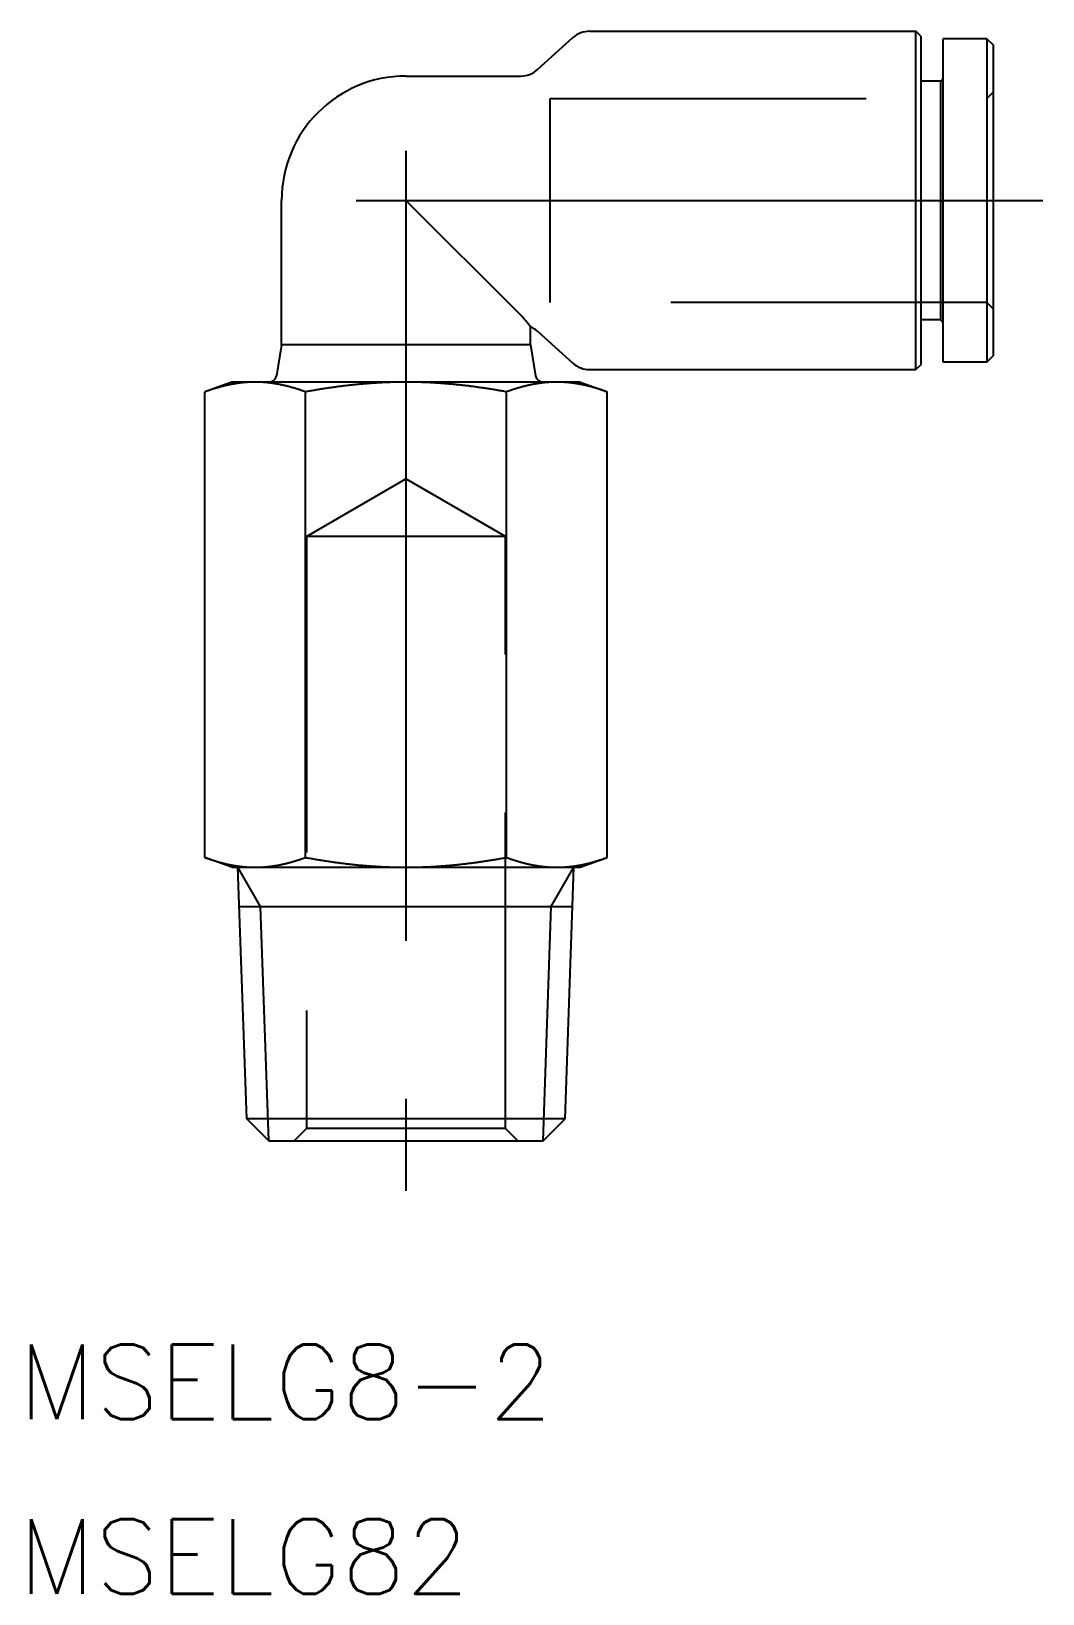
# Model space of a CAD drawing. Extents: x -15.1 to 60.3, y -18.2 to 46.6.
# Drawn here: x -15.1 to 25.6, y -18.2 to 44.6 of the extents above; entities that cross this region are included whole.
import ezdxf

# ---------------------------------------------------------------- set-up
doc = ezdxf.new("R2010")
doc.units = 0
doc.linetypes.add('CENTER', pattern=[50.8, 31.75, -6.35, 6.35, -6.35])
doc.linetypes.add('DASHED', pattern=[19.05, 12.7, -6.35])
doc.layers.get('0').update_dxf_attribs({"linetype": 'CONTINUOUS'})
doc.layers.add('CENTER', color=1, linetype='CENTER')
doc.styles.get("Standard").update_dxf_attribs({"font": 'txt.shx', "height": 3, "bigfont": 'bigfont.shx'})

msp = doc.modelspace()

# ---------------------------------------------------------------- linework, layer by layer
at = {"color": 7, "linetype": 'CONTINUOUS'}
for p, q in [((7.383736, 44.6), (20.5, 44.6)), ((20.5, 31), (20.5, 44.6)), ((20.7, 44.4), (20.5, 44.6)), ((5.285229, 43.056706), (6.714771, 44.343294)), ((20.7, 44.4), (20.7, 31.2)), ((21.6, 31.3), (21.6, 44.3)), ((23.35, 44.3), (21.6, 44.3)), ((23.35, 44.3), (23.35, 31.3)), ((23.35, 44.3), (23.6, 44.05)), ((23.6, 44.05), (23.6, 31.55)), ((0, 42.8), (4.616264, 42.8)), ((21.5, 42.6), (20.7, 42.6)), ((21.5, 42.6), (21.6, 42.7)), ((21.5, 33), (21.5, 42.6)), ((-5, 32), (-5, 37.8)), ((4.616264, 33.183736), (0, 37.8)), ((5, 32), (5, 32.723443)), ((21.5, 33), (20.7, 33)), ((21.5, 33), (21.6, 32.9)), ((5.285229, 32.543294), (6.714771, 31.256706)), ((-5, 32), (-5.20822, 30.75068)), ((5, 32), (-5, 32)), ((5, 32), (5.20822, 30.75068)), ((23.35, 31.3), (23.6, 31.55)), ((7.383736, 31), (20.5, 31)), ((20.7, 31.2), (20.5, 31)), ((23.35, 31.3), (21.6, 31.3)), ((-7, 30.5), (-8.082904, 30.105855)), ((7, 30.5), (-7, 30.5)), ((7, 30.5), (8.082904, 30.105855)), ((-8.082904, 11.394145), (-8.082904, 30.105855)), ((-4.041452, 11.394145), (-4.041452, 30.105855)), ((4.041452, 11.394145), (4.041452, 30.105855)), ((8.082904, 11.394145), (8.082904, 30.105855)), ((-7, 11), (-8.082904, 11.394145)), ((7, 11), (8.082904, 11.394145)), ((-7, 11), (7, 11)), ((-6.3996, 0.886974), (-6.752755, 11)), ((6.3996, 0.886974), (6.752755, 11)), ((-6.697647, 9.421915), (6.697647, 9.421915)), ((6.3996, 0.886974), (-6.3996, 0.886974)), ((-5.512626, 0), (-6.3996, 0.886974)), ((5.512626, 0), (6.3996, 0.886974)), ((-5.512626, 0), (5.512626, 0))]:
    msp.add_line(p, q, dxfattribs=at)
at = {"color": 3, "linetype": 'DASHED'}
for p, q in [((23.35, 41.9), (23.6, 42.15)), ((5.8, 33.7), (5.8, 41.9)), ((5.8, 41.9), (23.35, 41.9)), ((23.35, 33.7), (5.8, 33.7)), ((23.6, 33.45), (23.35, 33.7)), ((-4, 24.3), (0, 26.609401)), ((4, 24.3), (0, 26.609401)), ((-4, 24.3), (-4, 0.5)), ((4, 24.3), (-4, 24.3)), ((4, 0.5), (4, 24.3)), ((-4, 0.5), (-4.5, 0)), ((4, 0.5), (-4, 0.5)), ((4.5, 0), (4, 0.5))]:
    msp.add_line(p, q, dxfattribs=at)
at = {"color": 3, "linetype": 'CONTINUOUS'}
for p, q in [((-5.841647, 9.421915), (-6.752755, 11)), ((5.841647, 9.421915), (6.752755, 11)), ((-5.512626, 0), (-5.841647, 9.421915)), ((5.512626, 0), (5.841647, 9.421915))]:
    msp.add_line(p, q, dxfattribs=at)
at = {"color": 7}
for points in [[(-6.06218, 30.5, 0), (-6.0841, 30.5, 0), (-6.10597, 30.4998, 0), (-6.12779, 30.4996, 0), (-6.14956, 30.4992, 0), (-6.17129, 30.4988, 0), (-6.19297, 30.4982, 0), (-6.21461, 30.4976, 0), (-6.23621, 30.4969, 0), (-6.25777, 30.496, 0), (-6.27929, 30.4951, 0), (-6.30077, 30.4941, 0), (-6.32222, 30.493, 0), (-6.34363, 30.4918, 0), (-6.36501, 30.4905, 0), (-6.38635, 30.4891, 0), (-6.40766, 30.4876, 0), (-6.42895, 30.486, 0), (-6.4502, 30.4844, 0), (-6.47143, 30.4826, 0), (-6.49263, 30.4808, 0), (-6.5138, 30.4789, 0), (-6.53495, 30.4769, 0), (-6.55608, 30.4748, 0), (-6.57719, 30.4726, 0), (-6.59827, 30.4703, 0), (-6.61934, 30.4679, 0), (-6.64039, 30.4655, 0), (-6.66142, 30.4629, 0), (-6.68243, 30.4603, 0), (-6.70343, 30.4576, 0), (-6.72441, 30.4548, 0), (-6.74539, 30.4519, 0), (-6.76635, 30.4489, 0), (-6.7873, 30.4459, 0), (-6.80824, 30.4428, 0), (-6.82917, 30.4395, 0), (-6.85009, 30.4362, 0), (-6.871, 30.4329, 0), (-6.89192, 30.4294, 0), (-6.91282, 30.4258, 0), (-6.93372, 30.4222, 0), (-6.95462, 30.4185, 0), (-6.97552, 30.4147, 0), (-6.99642, 30.4108, 0), (-7.01731, 30.4068, 0), (-7.03821, 30.4028, 0), (-7.05911, 30.3987, 0), (-7.08002, 30.3945, 0), (-7.10093, 30.3902, 0), (-7.12184, 30.3858, 0), (-7.14276, 30.3813, 0), (-7.16368, 30.3768, 0), (-7.18462, 30.3722, 0), (-7.20556, 30.3675, 0), (-7.22651, 30.3627, 0), (-7.24747, 30.3579, 0), (-7.26845, 30.3529, 0), (-7.28944, 30.3479, 0), (-7.31044, 30.3428, 0), (-7.33145, 30.3376, 0), (-7.35248, 30.3324, 0), (-7.37353, 30.327, 0), (-7.39459, 30.3216, 0), (-7.41567, 30.3161, 0), (-7.43677, 30.3106, 0), (-7.45789, 30.3049, 0), (-7.47903, 30.2992, 0), (-7.50019, 30.2933, 0), (-7.52138, 30.2874, 0), (-7.54259, 30.2815, 0), (-7.56382, 30.2754, 0), (-7.58507, 30.2693, 0), (-7.60636, 30.2631, 0), (-7.62767, 30.2568, 0), (-7.649, 30.2504, 0), (-7.67037, 30.2439, 0), (-7.69176, 30.2374, 0), (-7.71319, 30.2308, 0), (-7.73464, 30.2241, 0), (-7.75613, 30.2173, 0), (-7.77765, 30.2104, 0), (-7.79921, 30.2035, 0), (-7.8208, 30.1965, 0), (-7.84243, 30.1894, 0), (-7.86409, 30.1822, 0), (-7.88579, 30.1749, 0), (-7.90752, 30.1676, 0), (-7.9293, 30.1601, 0), (-7.95112, 30.1526, 0), (-7.97297, 30.145, 0), (-7.99487, 30.1374, 0), (-8.01681, 30.1296, 0), (-8.0388, 30.1218, 0), (-8.06083, 30.1139, 0), (-8.0829, 30.1059, 0)], [(-4.04145, 30.1059, 0), (-4.06353, 30.1139, 0), (-4.08556, 30.1218, 0), (-4.10754, 30.1296, 0), (-4.12948, 30.1374, 0), (-4.15138, 30.145, 0), (-4.17324, 30.1526, 0), (-4.19506, 30.1601, 0), (-4.21683, 30.1676, 0), (-4.23857, 30.1749, 0), (-4.26027, 30.1822, 0), (-4.28193, 30.1894, 0), (-4.30356, 30.1965, 0), (-4.32515, 30.2035, 0), (-4.3467, 30.2104, 0), (-4.36822, 30.2173, 0), (-4.38971, 30.2241, 0), (-4.41117, 30.2308, 0), (-4.43259, 30.2374, 0), (-4.45399, 30.2439, 0), (-4.47535, 30.2504, 0), (-4.49669, 30.2568, 0), (-4.518, 30.2631, 0), (-4.53928, 30.2693, 0), (-4.56054, 30.2754, 0), (-4.58177, 30.2815, 0), (-4.60298, 30.2874, 0), (-4.62416, 30.2933, 0), (-4.64532, 30.2992, 0), (-4.66646, 30.3049, 0), (-4.68758, 30.3106, 0), (-4.70868, 30.3161, 0), (-4.72976, 30.3216, 0), (-4.75083, 30.327, 0), (-4.77187, 30.3324, 0), (-4.7929, 30.3376, 0), (-4.81392, 30.3428, 0), (-4.83492, 30.3479, 0), (-4.85591, 30.3529, 0), (-4.87688, 30.3579, 0), (-4.89784, 30.3627, 0), (-4.9188, 30.3675, 0), (-4.93974, 30.3722, 0), (-4.96067, 30.3768, 0), (-4.9816, 30.3813, 0), (-5.00252, 30.3858, 0), (-5.02343, 30.3902, 0), (-5.04434, 30.3945, 0), (-5.06524, 30.3987, 0), (-5.08614, 30.4028, 0), (-5.10704, 30.4068, 0), (-5.12794, 30.4108, 0), (-5.14884, 30.4147, 0), (-5.16973, 30.4185, 0), (-5.19063, 30.4222, 0), (-5.21153, 30.4258, 0), (-5.23244, 30.4294, 0), (-5.25335, 30.4329, 0), (-5.27427, 30.4362, 0), (-5.29519, 30.4395, 0), (-5.31612, 30.4428, 0), (-5.33706, 30.4459, 0), (-5.35801, 30.4489, 0), (-5.37897, 30.4519, 0), (-5.39994, 30.4548, 0), (-5.42093, 30.4576, 0), (-5.44192, 30.4603, 0), (-5.46294, 30.4629, 0), (-5.48397, 30.4655, 0), (-5.50502, 30.4679, 0), (-5.52608, 30.4703, 0), (-5.54717, 30.4726, 0), (-5.56827, 30.4748, 0), (-5.5894, 30.4769, 0), (-5.61055, 30.4789, 0), (-5.63173, 30.4808, 0), (-5.65293, 30.4826, 0), (-5.67415, 30.4844, 0), (-5.69541, 30.486, 0), (-5.71669, 30.4876, 0), (-5.738, 30.4891, 0), (-5.75935, 30.4905, 0), (-5.78073, 30.4918, 0), (-5.80214, 30.493, 0), (-5.82358, 30.4941, 0), (-5.84506, 30.4951, 0), (-5.86658, 30.496, 0), (-5.88814, 30.4969, 0), (-5.90974, 30.4976, 0), (-5.93138, 30.4982, 0), (-5.95307, 30.4988, 0), (-5.97479, 30.4992, 0), (-5.99657, 30.4996, 0), (-6.01839, 30.4998, 0), (-6.04026, 30.5, 0), (-6.06218, 30.5, 0)], [(0, 30.5, 0), (-0.043839, 30.5, 0), (-0.087578, 30.4998, 0), (-0.13122, 30.4996, 0), (-0.174767, 30.4992, 0), (-0.218223, 30.4988, 0), (-0.26159, 30.4982, 0), (-0.304872, 30.4976, 0), (-0.348069, 30.4969, 0), (-0.391187, 30.496, 0), (-0.434226, 30.4951, 0), (-0.477191, 30.4941, 0), (-0.520082, 30.493, 0), (-0.562903, 30.4918, 0), (-0.605657, 30.4905, 0), (-0.648346, 30.4891, 0), (-0.690972, 30.4876, 0), (-0.733538, 30.486, 0), (-0.776047, 30.4844, 0), (-0.8185, 30.4826, 0), (-0.8609, 30.4808, 0), (-0.90325, 30.4789, 0), (-0.945552, 30.4769, 0), (-0.987807, 30.4748, 0), (-1.03002, 30.4726, 0), (-1.07219, 30.4703, 0), (-1.11432, 30.4679, 0), (-1.15642, 30.4655, 0), (-1.19848, 30.4629, 0), (-1.24051, 30.4603, 0), (-1.2825, 30.4576, 0), (-1.32447, 30.4548, 0), (-1.36642, 30.4519, 0), (-1.40834, 30.4489, 0), (-1.45024, 30.4459, 0), (-1.49211, 30.4428, 0), (-1.53398, 30.4395, 0), (-1.57582, 30.4362, 0), (-1.61765, 30.4329, 0), (-1.65947, 30.4294, 0), (-1.70129, 30.4258, 0), (-1.74309, 30.4222, 0), (-1.78489, 30.4185, 0), (-1.82668, 30.4147, 0), (-1.86848, 30.4108, 0), (-1.91027, 30.4068, 0), (-1.95207, 30.4028, 0), (-1.99387, 30.3987, 0), (-2.03568, 30.3945, 0), (-2.07749, 30.3902, 0), (-2.11932, 30.3858, 0), (-2.16116, 30.3813, 0), (-2.20301, 30.3768, 0), (-2.24488, 30.3722, 0), (-2.28676, 30.3675, 0), (-2.32867, 30.3627, 0), (-2.37059, 30.3579, 0), (-2.41254, 30.3529, 0), (-2.45452, 30.3479, 0), (-2.49652, 30.3428, 0), (-2.53855, 30.3376, 0), (-2.58061, 30.3324, 0), (-2.6227, 30.327, 0), (-2.66483, 30.3216, 0), (-2.70699, 30.3161, 0), (-2.74919, 30.3106, 0), (-2.79143, 30.3049, 0), (-2.83371, 30.2992, 0), (-2.87603, 30.2933, 0), (-2.9184, 30.2874, 0), (-2.96081, 30.2815, 0), (-3.00328, 30.2754, 0), (-3.04579, 30.2693, 0), (-3.08836, 30.2631, 0), (-3.13097, 30.2568, 0), (-3.17365, 30.2504, 0), (-3.21638, 30.2439, 0), (-3.25917, 30.2374, 0), (-3.30202, 30.2308, 0), (-3.34493, 30.2241, 0), (-3.38791, 30.2173, 0), (-3.43095, 30.2104, 0), (-3.47406, 30.2035, 0), (-3.51724, 30.1965, 0), (-3.56049, 30.1894, 0), (-3.60382, 30.1822, 0), (-3.64722, 30.1749, 0), (-3.69069, 30.1676, 0), (-3.73425, 30.1601, 0), (-3.77788, 30.1526, 0), (-3.82159, 30.145, 0), (-3.86539, 30.1374, 0), (-3.90927, 30.1296, 0), (-3.95324, 30.1218, 0), (-3.9973, 30.1139, 0), (-4.04145, 30.1059, 0)], [(4.04145, 30.1059, 0), (3.9973, 30.1139, 0), (3.95324, 30.1218, 0), (3.90927, 30.1296, 0), (3.86539, 30.1374, 0), (3.82159, 30.145, 0), (3.77788, 30.1526, 0), (3.73425, 30.1601, 0), (3.69069, 30.1676, 0), (3.64722, 30.1749, 0), (3.60382, 30.1822, 0), (3.56049, 30.1894, 0), (3.51724, 30.1965, 0), (3.47406, 30.2035, 0), (3.43095, 30.2104, 0), (3.38791, 30.2173, 0), (3.34493, 30.2241, 0), (3.30202, 30.2308, 0), (3.25917, 30.2374, 0), (3.21638, 30.2439, 0), (3.17365, 30.2504, 0), (3.13097, 30.2568, 0), (3.08836, 30.2631, 0), (3.04579, 30.2693, 0), (3.00328, 30.2754, 0), (2.96081, 30.2815, 0), (2.9184, 30.2874, 0), (2.87603, 30.2933, 0), (2.83371, 30.2992, 0), (2.79143, 30.3049, 0), (2.74919, 30.3106, 0), (2.70699, 30.3161, 0), (2.66483, 30.3216, 0), (2.6227, 30.327, 0), (2.58061, 30.3324, 0), (2.53855, 30.3376, 0), (2.49652, 30.3428, 0), (2.45452, 30.3479, 0), (2.41254, 30.3529, 0), (2.37059, 30.3579, 0), (2.32867, 30.3627, 0), (2.28676, 30.3675, 0), (2.24488, 30.3722, 0), (2.20301, 30.3768, 0), (2.16116, 30.3813, 0), (2.11932, 30.3858, 0), (2.07749, 30.3902, 0), (2.03568, 30.3945, 0), (1.99387, 30.3987, 0), (1.95207, 30.4028, 0), (1.91027, 30.4068, 0), (1.86848, 30.4108, 0), (1.82668, 30.4147, 0), (1.78489, 30.4185, 0), (1.74309, 30.4222, 0), (1.70129, 30.4258, 0), (1.65947, 30.4294, 0), (1.61765, 30.4329, 0), (1.57582, 30.4362, 0), (1.53398, 30.4395, 0), (1.49211, 30.4428, 0), (1.45024, 30.4459, 0), (1.40834, 30.4489, 0), (1.36642, 30.4519, 0), (1.32447, 30.4548, 0), (1.2825, 30.4576, 0), (1.24051, 30.4603, 0), (1.19848, 30.4629, 0), (1.15642, 30.4655, 0), (1.11432, 30.4679, 0), (1.07219, 30.4703, 0), (1.03002, 30.4726, 0), (0.987807, 30.4748, 0), (0.945552, 30.4769, 0), (0.90325, 30.4789, 0), (0.8609, 30.4808, 0), (0.8185, 30.4826, 0), (0.776047, 30.4844, 0), (0.733538, 30.486, 0), (0.690972, 30.4876, 0), (0.648346, 30.4891, 0), (0.605657, 30.4905, 0), (0.562903, 30.4918, 0), (0.520082, 30.493, 0), (0.477191, 30.4941, 0), (0.434226, 30.4951, 0), (0.391187, 30.496, 0), (0.348069, 30.4969, 0), (0.304872, 30.4976, 0), (0.26159, 30.4982, 0), (0.218223, 30.4988, 0), (0.174767, 30.4992, 0), (0.13122, 30.4996, 0), (0.087578, 30.4998, 0), (0.043839, 30.5, 0), (0, 30.5, 0)], [(6.06218, 30.5, 0), (6.04026, 30.5, 0), (6.01839, 30.4998, 0), (5.99657, 30.4996, 0), (5.97479, 30.4992, 0), (5.95307, 30.4988, 0), (5.93138, 30.4982, 0), (5.90974, 30.4976, 0), (5.88814, 30.4969, 0), (5.86658, 30.496, 0), (5.84506, 30.4951, 0), (5.82358, 30.4941, 0), (5.80214, 30.493, 0), (5.78073, 30.4918, 0), (5.75935, 30.4905, 0), (5.738, 30.4891, 0), (5.71669, 30.4876, 0), (5.69541, 30.486, 0), (5.67415, 30.4844, 0), (5.65293, 30.4826, 0), (5.63173, 30.4808, 0), (5.61055, 30.4789, 0), (5.5894, 30.4769, 0), (5.56827, 30.4748, 0), (5.54717, 30.4726, 0), (5.52608, 30.4703, 0), (5.50502, 30.4679, 0), (5.48397, 30.4655, 0), (5.46294, 30.4629, 0), (5.44192, 30.4603, 0), (5.42093, 30.4576, 0), (5.39994, 30.4548, 0), (5.37897, 30.4519, 0), (5.35801, 30.4489, 0), (5.33706, 30.4459, 0), (5.31612, 30.4428, 0), (5.29519, 30.4395, 0), (5.27427, 30.4362, 0), (5.25335, 30.4329, 0), (5.23244, 30.4294, 0), (5.21153, 30.4258, 0), (5.19063, 30.4222, 0), (5.16973, 30.4185, 0), (5.14884, 30.4147, 0), (5.12794, 30.4108, 0), (5.10704, 30.4068, 0), (5.08614, 30.4028, 0), (5.06524, 30.3987, 0), (5.04434, 30.3945, 0), (5.02343, 30.3902, 0), (5.00252, 30.3858, 0), (4.9816, 30.3813, 0), (4.96067, 30.3768, 0), (4.93974, 30.3722, 0), (4.9188, 30.3675, 0), (4.89784, 30.3627, 0), (4.87688, 30.3579, 0), (4.85591, 30.3529, 0), (4.83492, 30.3479, 0), (4.81392, 30.3428, 0), (4.7929, 30.3376, 0), (4.77187, 30.3324, 0), (4.75083, 30.327, 0), (4.72976, 30.3216, 0), (4.70868, 30.3161, 0), (4.68758, 30.3106, 0), (4.66646, 30.3049, 0), (4.64532, 30.2992, 0), (4.62416, 30.2933, 0), (4.60298, 30.2874, 0), (4.58177, 30.2815, 0), (4.56054, 30.2754, 0), (4.53928, 30.2693, 0), (4.518, 30.2631, 0), (4.49669, 30.2568, 0), (4.47535, 30.2504, 0), (4.45399, 30.2439, 0), (4.43259, 30.2374, 0), (4.41117, 30.2308, 0), (4.38971, 30.2241, 0), (4.36822, 30.2173, 0), (4.3467, 30.2104, 0), (4.32515, 30.2035, 0), (4.30356, 30.1965, 0), (4.28193, 30.1894, 0), (4.26027, 30.1822, 0), (4.23857, 30.1749, 0), (4.21683, 30.1676, 0), (4.19506, 30.1601, 0), (4.17324, 30.1526, 0), (4.15138, 30.145, 0), (4.12948, 30.1374, 0), (4.10754, 30.1296, 0), (4.08556, 30.1218, 0), (4.06353, 30.1139, 0), (4.04145, 30.1059, 0)], [(8.0829, 30.1059, 0), (8.06083, 30.1139, 0), (8.0388, 30.1218, 0), (8.01681, 30.1296, 0), (7.99487, 30.1374, 0), (7.97297, 30.145, 0), (7.95112, 30.1526, 0), (7.9293, 30.1601, 0), (7.90752, 30.1676, 0), (7.88579, 30.1749, 0), (7.86409, 30.1822, 0), (7.84243, 30.1894, 0), (7.8208, 30.1965, 0), (7.79921, 30.2035, 0), (7.77765, 30.2104, 0), (7.75613, 30.2173, 0), (7.73464, 30.2241, 0), (7.71319, 30.2308, 0), (7.69176, 30.2374, 0), (7.67037, 30.2439, 0), (7.649, 30.2504, 0), (7.62767, 30.2568, 0), (7.60636, 30.2631, 0), (7.58507, 30.2693, 0), (7.56382, 30.2754, 0), (7.54259, 30.2815, 0), (7.52138, 30.2874, 0), (7.50019, 30.2933, 0), (7.47903, 30.2992, 0), (7.45789, 30.3049, 0), (7.43677, 30.3106, 0), (7.41567, 30.3161, 0), (7.39459, 30.3216, 0), (7.37353, 30.327, 0), (7.35248, 30.3324, 0), (7.33145, 30.3376, 0), (7.31044, 30.3428, 0), (7.28944, 30.3479, 0), (7.26845, 30.3529, 0), (7.24747, 30.3579, 0), (7.22651, 30.3627, 0), (7.20556, 30.3675, 0), (7.18462, 30.3722, 0), (7.16368, 30.3768, 0), (7.14276, 30.3813, 0), (7.12184, 30.3858, 0), (7.10093, 30.3902, 0), (7.08002, 30.3945, 0), (7.05911, 30.3987, 0), (7.03821, 30.4028, 0), (7.01731, 30.4068, 0), (6.99642, 30.4108, 0), (6.97552, 30.4147, 0), (6.95462, 30.4185, 0), (6.93372, 30.4222, 0), (6.91282, 30.4258, 0), (6.89192, 30.4294, 0), (6.871, 30.4329, 0), (6.85009, 30.4362, 0), (6.82917, 30.4395, 0), (6.80824, 30.4428, 0), (6.7873, 30.4459, 0), (6.76635, 30.4489, 0), (6.74539, 30.4519, 0), (6.72441, 30.4548, 0), (6.70343, 30.4576, 0), (6.68243, 30.4603, 0), (6.66142, 30.4629, 0), (6.64039, 30.4655, 0), (6.61934, 30.4679, 0), (6.59827, 30.4703, 0), (6.57719, 30.4726, 0), (6.55608, 30.4748, 0), (6.53495, 30.4769, 0), (6.5138, 30.4789, 0), (6.49263, 30.4808, 0), (6.47143, 30.4826, 0), (6.4502, 30.4844, 0), (6.42895, 30.486, 0), (6.40766, 30.4876, 0), (6.38635, 30.4891, 0), (6.36501, 30.4905, 0), (6.34363, 30.4918, 0), (6.32222, 30.493, 0), (6.30077, 30.4941, 0), (6.27929, 30.4951, 0), (6.25777, 30.496, 0), (6.23621, 30.4969, 0), (6.21461, 30.4976, 0), (6.19297, 30.4982, 0), (6.17129, 30.4988, 0), (6.14956, 30.4992, 0), (6.12779, 30.4996, 0), (6.10597, 30.4998, 0), (6.0841, 30.5, 0), (6.06218, 30.5, 0)], [(-8.0829, 11.3941, 0), (-8.06036, 11.386, 0), (-8.03786, 11.3779, 0), (-8.01543, 11.3699, 0), (-7.99305, 11.362, 0), (-7.97073, 11.3542, 0), (-7.94845, 11.3465, 0), (-7.92624, 11.3388, 0), (-7.90407, 11.3313, 0), (-7.88195, 11.3238, 0), (-7.85988, 11.3164, 0), (-7.83786, 11.3091, 0), (-7.81589, 11.3019, 0), (-7.79397, 11.2948, 0), (-7.77209, 11.2878, 0), (-7.75025, 11.2809, 0), (-7.72846, 11.274, 0), (-7.70671, 11.2672, 0), (-7.68501, 11.2605, 0), (-7.66334, 11.2539, 0), (-7.64171, 11.2474, 0), (-7.62013, 11.241, 0), (-7.59858, 11.2347, 0), (-7.57706, 11.2284, 0), (-7.55559, 11.2222, 0), (-7.53414, 11.2161, 0), (-7.51274, 11.2101, 0), (-7.49136, 11.2042, 0), (-7.47002, 11.1984, 0), (-7.44871, 11.1926, 0), (-7.42743, 11.187, 0), (-7.40617, 11.1814, 0), (-7.38495, 11.1759, 0), (-7.36375, 11.1705, 0), (-7.34258, 11.1651, 0), (-7.32144, 11.1599, 0), (-7.30032, 11.1547, 0), (-7.27922, 11.1496, 0), (-7.25815, 11.1446, 0), (-7.2371, 11.1397, 0), (-7.21607, 11.1349, 0), (-7.19505, 11.1301, 0), (-7.17406, 11.1255, 0), (-7.15309, 11.1209, 0), (-7.13213, 11.1164, 0), (-7.11119, 11.112, 0), (-7.09026, 11.1076, 0), (-7.06935, 11.1034, 0), (-7.04845, 11.0992, 0), (-7.02756, 11.0951, 0), (-7.00668, 11.0911, 0), (-6.98582, 11.0872, 0), (-6.96496, 11.0834, 0), (-6.94411, 11.0796, 0), (-6.92327, 11.076, 0), (-6.90244, 11.0724, 0), (-6.88161, 11.0689, 0), (-6.86078, 11.0655, 0), (-6.83996, 11.0622, 0), (-6.81914, 11.0589, 0), (-6.79832, 11.0557, 0), (-6.7775, 11.0527, 0), (-6.75668, 11.0497, 0), (-6.73586, 11.0468, 0), (-6.71503, 11.0439, 0), (-6.69421, 11.0412, 0), (-6.67337, 11.0386, 0), (-6.65253, 11.036, 0), (-6.63169, 11.0335, 0), (-6.61083, 11.0311, 0), (-6.58997, 11.0288, 0), (-6.5691, 11.0266, 0), (-6.54821, 11.0244, 0), (-6.52732, 11.0224, 0), (-6.50641, 11.0204, 0), (-6.48548, 11.0186, 0), (-6.46454, 11.0168, 0), (-6.44358, 11.0151, 0), (-6.42261, 11.0135, 0), (-6.40162, 11.012, 0), (-6.3806, 11.0105, 0), (-6.35957, 11.0092, 0), (-6.33851, 11.0079, 0), (-6.31743, 11.0068, 0), (-6.29632, 11.0057, 0), (-6.27519, 11.0047, 0), (-6.25403, 11.0038, 0), (-6.23284, 11.003, 0), (-6.21163, 11.0023, 0), (-6.19038, 11.0017, 0), (-6.1691, 11.0012, 0), (-6.14779, 11.0008, 0), (-6.12644, 11.0004, 0), (-6.10506, 11.0002, 0), (-6.08364, 11, 0), (-6.06218, 11, 0)], [(-6.06218, 11, 0), (-6.04072, 11, 0), (-6.0193, 11.0002, 0), (-5.99792, 11.0004, 0), (-5.97657, 11.0008, 0), (-5.95525, 11.0012, 0), (-5.93398, 11.0017, 0), (-5.91273, 11.0023, 0), (-5.89151, 11.003, 0), (-5.87032, 11.0038, 0), (-5.84916, 11.0047, 0), (-5.82803, 11.0057, 0), (-5.80693, 11.0068, 0), (-5.78585, 11.0079, 0), (-5.76479, 11.0092, 0), (-5.74375, 11.0105, 0), (-5.72274, 11.012, 0), (-5.70175, 11.0135, 0), (-5.68077, 11.0151, 0), (-5.65981, 11.0168, 0), (-5.63887, 11.0186, 0), (-5.61795, 11.0204, 0), (-5.59704, 11.0224, 0), (-5.57614, 11.0244, 0), (-5.55526, 11.0266, 0), (-5.53438, 11.0288, 0), (-5.51352, 11.0311, 0), (-5.49267, 11.0335, 0), (-5.47182, 11.036, 0), (-5.45098, 11.0386, 0), (-5.43015, 11.0412, 0), (-5.40932, 11.0439, 0), (-5.3885, 11.0468, 0), (-5.36768, 11.0497, 0), (-5.34686, 11.0527, 0), (-5.32604, 11.0557, 0), (-5.30522, 11.0589, 0), (-5.2844, 11.0622, 0), (-5.26358, 11.0655, 0), (-5.24275, 11.0689, 0), (-5.22192, 11.0724, 0), (-5.20108, 11.076, 0), (-5.18024, 11.0796, 0), (-5.15939, 11.0834, 0), (-5.13854, 11.0872, 0), (-5.11767, 11.0911, 0), (-5.09679, 11.0951, 0), (-5.07591, 11.0992, 0), (-5.05501, 11.1034, 0), (-5.03409, 11.1076, 0), (-5.01317, 11.112, 0), (-4.99223, 11.1164, 0), (-4.97127, 11.1209, 0), (-4.95029, 11.1255, 0), (-4.9293, 11.1301, 0), (-4.90829, 11.1349, 0), (-4.88726, 11.1397, 0), (-4.86621, 11.1446, 0), (-4.84513, 11.1496, 0), (-4.82404, 11.1547, 0), (-4.80292, 11.1599, 0), (-4.78177, 11.1651, 0), (-4.7606, 11.1705, 0), (-4.73941, 11.1759, 0), (-4.71818, 11.1814, 0), (-4.69693, 11.187, 0), (-4.67565, 11.1926, 0), (-4.65434, 11.1984, 0), (-4.63299, 11.2042, 0), (-4.61162, 11.2101, 0), (-4.59021, 11.2161, 0), (-4.56877, 11.2222, 0), (-4.54729, 11.2284, 0), (-4.52578, 11.2347, 0), (-4.50423, 11.241, 0), (-4.48264, 11.2474, 0), (-4.46102, 11.2539, 0), (-4.43935, 11.2605, 0), (-4.41764, 11.2672, 0), (-4.39589, 11.274, 0), (-4.3741, 11.2809, 0), (-4.35227, 11.2878, 0), (-4.33039, 11.2948, 0), (-4.30846, 11.3019, 0), (-4.28649, 11.3091, 0), (-4.26447, 11.3164, 0), (-4.2424, 11.3238, 0), (-4.22029, 11.3313, 0), (-4.19812, 11.3388, 0), (-4.1759, 11.3465, 0), (-4.15363, 11.3542, 0), (-4.13131, 11.362, 0), (-4.10893, 11.3699, 0), (-4.08649, 11.3779, 0), (-4.064, 11.386, 0), (-4.04145, 11.3941, 0)], [(-4.04145, 11.3941, 0), (-3.99635, 11.386, 0), (-3.95137, 11.3779, 0), (-3.9065, 11.3699, 0), (-3.86175, 11.362, 0), (-3.8171, 11.3542, 0), (-3.77255, 11.3465, 0), (-3.72812, 11.3388, 0), (-3.68378, 11.3313, 0), (-3.63955, 11.3238, 0), (-3.59541, 11.3164, 0), (-3.55137, 11.3091, 0), (-3.50743, 11.3019, 0), (-3.46358, 11.2948, 0), (-3.41982, 11.2878, 0), (-3.37615, 11.2809, 0), (-3.33257, 11.274, 0), (-3.28907, 11.2672, 0), (-3.24566, 11.2605, 0), (-3.20233, 11.2539, 0), (-3.15907, 11.2474, 0), (-3.1159, 11.241, 0), (-3.0728, 11.2347, 0), (-3.02977, 11.2284, 0), (-2.98682, 11.2222, 0), (-2.94393, 11.2161, 0), (-2.90112, 11.2101, 0), (-2.85837, 11.2042, 0), (-2.81568, 11.1984, 0), (-2.77306, 11.1926, 0), (-2.7305, 11.187, 0), (-2.68799, 11.1814, 0), (-2.64554, 11.1759, 0), (-2.60315, 11.1705, 0), (-2.56081, 11.1651, 0), (-2.51852, 11.1599, 0), (-2.47628, 11.1547, 0), (-2.43409, 11.1496, 0), (-2.39194, 11.1446, 0), (-2.34984, 11.1397, 0), (-2.30778, 11.1349, 0), (-2.26575, 11.1301, 0), (-2.22377, 11.1255, 0), (-2.18182, 11.1209, 0), (-2.1399, 11.1164, 0), (-2.09802, 11.112, 0), (-2.05617, 11.1076, 0), (-2.01434, 11.1034, 0), (-1.97254, 11.0992, 0), (-1.93077, 11.0951, 0), (-1.88901, 11.0911, 0), (-1.84728, 11.0872, 0), (-1.80557, 11.0834, 0), (-1.76387, 11.0796, 0), (-1.72219, 11.076, 0), (-1.68052, 11.0724, 0), (-1.63885, 11.0689, 0), (-1.5972, 11.0655, 0), (-1.55556, 11.0622, 0), (-1.51392, 11.0589, 0), (-1.47228, 11.0557, 0), (-1.43064, 11.0527, 0), (-1.389, 11.0497, 0), (-1.34736, 11.0468, 0), (-1.30571, 11.0439, 0), (-1.26406, 11.0412, 0), (-1.22239, 11.0386, 0), (-1.18071, 11.036, 0), (-1.13902, 11.0335, 0), (-1.09731, 11.0311, 0), (-1.05559, 11.0288, 0), (-1.01384, 11.0266, 0), (-0.972071, 11.0244, 0), (-0.930278, 11.0224, 0), (-0.888458, 11.0204, 0), (-0.846608, 11.0186, 0), (-0.804728, 11.0168, 0), (-0.762814, 11.0151, 0), (-0.720864, 11.0135, 0), (-0.678877, 11.012, 0), (-0.636849, 11.0105, 0), (-0.594779, 11.0092, 0), (-0.552664, 11.0079, 0), (-0.510502, 11.0068, 0), (-0.46829, 11.0057, 0), (-0.426027, 11.0047, 0), (-0.383709, 11.0038, 0), (-0.341334, 11.003, 0), (-0.2989, 11.0023, 0), (-0.256405, 11.0017, 0), (-0.213846, 11.0012, 0), (-0.17122, 11.0008, 0), (-0.128525, 11.0004, 0), (-0.085759, 11.0002, 0), (-0.042918, 11, 0), (0, 11, 0)], [(0, 11, 0), (0.042918, 11, 0), (0.085759, 11.0002, 0), (0.128525, 11.0004, 0), (0.17122, 11.0008, 0), (0.213846, 11.0012, 0), (0.256405, 11.0017, 0), (0.2989, 11.0023, 0), (0.341334, 11.003, 0), (0.383709, 11.0038, 0), (0.426027, 11.0047, 0), (0.46829, 11.0057, 0), (0.510502, 11.0068, 0), (0.552664, 11.0079, 0), (0.594779, 11.0092, 0), (0.636849, 11.0105, 0), (0.678877, 11.012, 0), (0.720864, 11.0135, 0), (0.762814, 11.0151, 0), (0.804728, 11.0168, 0), (0.846608, 11.0186, 0), (0.888458, 11.0204, 0), (0.930278, 11.0224, 0), (0.972071, 11.0244, 0), (1.01384, 11.0266, 0), (1.05559, 11.0288, 0), (1.09731, 11.0311, 0), (1.13902, 11.0335, 0), (1.18071, 11.036, 0), (1.22239, 11.0386, 0), (1.26406, 11.0412, 0), (1.30571, 11.0439, 0), (1.34736, 11.0468, 0), (1.389, 11.0497, 0), (1.43064, 11.0527, 0), (1.47228, 11.0557, 0), (1.51392, 11.0589, 0), (1.55556, 11.0622, 0), (1.5972, 11.0655, 0), (1.63885, 11.0689, 0), (1.68052, 11.0724, 0), (1.72219, 11.076, 0), (1.76387, 11.0796, 0), (1.80557, 11.0834, 0), (1.84728, 11.0872, 0), (1.88901, 11.0911, 0), (1.93077, 11.0951, 0), (1.97254, 11.0992, 0), (2.01434, 11.1034, 0), (2.05617, 11.1076, 0), (2.09802, 11.112, 0), (2.1399, 11.1164, 0), (2.18182, 11.1209, 0), (2.22377, 11.1255, 0), (2.26575, 11.1301, 0), (2.30778, 11.1349, 0), (2.34984, 11.1397, 0), (2.39194, 11.1446, 0), (2.43409, 11.1496, 0), (2.47628, 11.1547, 0), (2.51852, 11.1599, 0), (2.56081, 11.1651, 0), (2.60315, 11.1705, 0), (2.64554, 11.1759, 0), (2.68799, 11.1814, 0), (2.7305, 11.187, 0), (2.77306, 11.1926, 0), (2.81568, 11.1984, 0), (2.85837, 11.2042, 0), (2.90112, 11.2101, 0), (2.94393, 11.2161, 0), (2.98682, 11.2222, 0), (3.02977, 11.2284, 0), (3.0728, 11.2347, 0), (3.1159, 11.241, 0), (3.15907, 11.2474, 0), (3.20233, 11.2539, 0), (3.24566, 11.2605, 0), (3.28907, 11.2672, 0), (3.33257, 11.274, 0), (3.37615, 11.2809, 0), (3.41982, 11.2878, 0), (3.46358, 11.2948, 0), (3.50743, 11.3019, 0), (3.55137, 11.3091, 0), (3.59541, 11.3164, 0), (3.63955, 11.3238, 0), (3.68378, 11.3313, 0), (3.72812, 11.3388, 0), (3.77255, 11.3465, 0), (3.8171, 11.3542, 0), (3.86175, 11.362, 0), (3.9065, 11.3699, 0), (3.95137, 11.3779, 0), (3.99635, 11.386, 0), (4.04145, 11.3941, 0)], [(4.04145, 11.3941, 0), (4.064, 11.386, 0), (4.08649, 11.3779, 0), (4.10893, 11.3699, 0), (4.13131, 11.362, 0), (4.15363, 11.3542, 0), (4.1759, 11.3465, 0), (4.19812, 11.3388, 0), (4.22029, 11.3313, 0), (4.2424, 11.3238, 0), (4.26447, 11.3164, 0), (4.28649, 11.3091, 0), (4.30846, 11.3019, 0), (4.33039, 11.2948, 0), (4.35227, 11.2878, 0), (4.3741, 11.2809, 0), (4.39589, 11.274, 0), (4.41764, 11.2672, 0), (4.43935, 11.2605, 0), (4.46102, 11.2539, 0), (4.48264, 11.2474, 0), (4.50423, 11.241, 0), (4.52578, 11.2347, 0), (4.54729, 11.2284, 0), (4.56877, 11.2222, 0), (4.59021, 11.2161, 0), (4.61162, 11.2101, 0), (4.63299, 11.2042, 0), (4.65434, 11.1984, 0), (4.67565, 11.1926, 0), (4.69693, 11.187, 0), (4.71818, 11.1814, 0), (4.73941, 11.1759, 0), (4.7606, 11.1705, 0), (4.78177, 11.1651, 0), (4.80292, 11.1599, 0), (4.82404, 11.1547, 0), (4.84513, 11.1496, 0), (4.86621, 11.1446, 0), (4.88726, 11.1397, 0), (4.90829, 11.1349, 0), (4.9293, 11.1301, 0), (4.95029, 11.1255, 0), (4.97127, 11.1209, 0), (4.99223, 11.1164, 0), (5.01317, 11.112, 0), (5.03409, 11.1076, 0), (5.05501, 11.1034, 0), (5.07591, 11.0992, 0), (5.09679, 11.0951, 0), (5.11767, 11.0911, 0), (5.13854, 11.0872, 0), (5.15939, 11.0834, 0), (5.18024, 11.0796, 0), (5.20108, 11.076, 0), (5.22192, 11.0724, 0), (5.24275, 11.0689, 0), (5.26358, 11.0655, 0), (5.2844, 11.0622, 0), (5.30522, 11.0589, 0), (5.32604, 11.0557, 0), (5.34686, 11.0527, 0), (5.36768, 11.0497, 0), (5.3885, 11.0468, 0), (5.40932, 11.0439, 0), (5.43015, 11.0412, 0), (5.45098, 11.0386, 0), (5.47182, 11.036, 0), (5.49267, 11.0335, 0), (5.51352, 11.0311, 0), (5.53438, 11.0288, 0), (5.55526, 11.0266, 0), (5.57614, 11.0244, 0), (5.59704, 11.0224, 0), (5.61795, 11.0204, 0), (5.63887, 11.0186, 0), (5.65981, 11.0168, 0), (5.68077, 11.0151, 0), (5.70175, 11.0135, 0), (5.72274, 11.012, 0), (5.74375, 11.0105, 0), (5.76479, 11.0092, 0), (5.78585, 11.0079, 0), (5.80693, 11.0068, 0), (5.82803, 11.0057, 0), (5.84916, 11.0047, 0), (5.87032, 11.0038, 0), (5.89151, 11.003, 0), (5.91273, 11.0023, 0), (5.93398, 11.0017, 0), (5.95525, 11.0012, 0), (5.97657, 11.0008, 0), (5.99792, 11.0004, 0), (6.0193, 11.0002, 0), (6.04072, 11, 0), (6.06218, 11, 0)], [(6.06218, 11, 0), (6.08364, 11, 0), (6.10506, 11.0002, 0), (6.12644, 11.0004, 0), (6.14779, 11.0008, 0), (6.1691, 11.0012, 0), (6.19038, 11.0017, 0), (6.21163, 11.0023, 0), (6.23284, 11.003, 0), (6.25403, 11.0038, 0), (6.27519, 11.0047, 0), (6.29632, 11.0057, 0), (6.31743, 11.0068, 0), (6.33851, 11.0079, 0), (6.35957, 11.0092, 0), (6.3806, 11.0105, 0), (6.40162, 11.012, 0), (6.42261, 11.0135, 0), (6.44358, 11.0151, 0), (6.46454, 11.0168, 0), (6.48548, 11.0186, 0), (6.50641, 11.0204, 0), (6.52732, 11.0224, 0), (6.54821, 11.0244, 0), (6.5691, 11.0266, 0), (6.58997, 11.0288, 0), (6.61083, 11.0311, 0), (6.63169, 11.0335, 0), (6.65253, 11.036, 0), (6.67337, 11.0386, 0), (6.69421, 11.0412, 0), (6.71503, 11.0439, 0), (6.73586, 11.0468, 0), (6.75668, 11.0497, 0), (6.7775, 11.0527, 0), (6.79832, 11.0557, 0), (6.81914, 11.0589, 0), (6.83996, 11.0622, 0), (6.86078, 11.0655, 0), (6.88161, 11.0689, 0), (6.90244, 11.0724, 0), (6.92327, 11.076, 0), (6.94411, 11.0796, 0), (6.96496, 11.0834, 0), (6.98582, 11.0872, 0), (7.00668, 11.0911, 0), (7.02756, 11.0951, 0), (7.04845, 11.0992, 0), (7.06935, 11.1034, 0), (7.09026, 11.1076, 0), (7.11119, 11.112, 0), (7.13213, 11.1164, 0), (7.15309, 11.1209, 0), (7.17406, 11.1255, 0), (7.19505, 11.1301, 0), (7.21607, 11.1349, 0), (7.2371, 11.1397, 0), (7.25815, 11.1446, 0), (7.27922, 11.1496, 0), (7.30032, 11.1547, 0), (7.32144, 11.1599, 0), (7.34258, 11.1651, 0), (7.36375, 11.1705, 0), (7.38495, 11.1759, 0), (7.40617, 11.1814, 0), (7.42743, 11.187, 0), (7.44871, 11.1926, 0), (7.47002, 11.1984, 0), (7.49136, 11.2042, 0), (7.51274, 11.2101, 0), (7.53414, 11.2161, 0), (7.55559, 11.2222, 0), (7.57706, 11.2284, 0), (7.59858, 11.2347, 0), (7.62013, 11.241, 0), (7.64171, 11.2474, 0), (7.66334, 11.2539, 0), (7.68501, 11.2605, 0), (7.70671, 11.2672, 0), (7.72846, 11.274, 0), (7.75025, 11.2809, 0), (7.77209, 11.2878, 0), (7.79397, 11.2948, 0), (7.81589, 11.3019, 0), (7.83786, 11.3091, 0), (7.85988, 11.3164, 0), (7.88195, 11.3238, 0), (7.90407, 11.3313, 0), (7.92624, 11.3388, 0), (7.94845, 11.3465, 0), (7.97073, 11.3542, 0), (7.99305, 11.362, 0), (8.01543, 11.3699, 0), (8.03786, 11.3779, 0), (8.06036, 11.386, 0), (8.0829, 11.3941, 0)]]:
    msp.add_polyline3d(points, dxfattribs=at)
at = {"color": 7, "linetype": 'CONTINUOUS'}
for centre, radius, start, end in [((7.383736, 43.6), 1, 90, 131.9872125), ((0, 37.8), 5, 90, 180), ((4.616264, 43.8), 1, 270, 311.9872125), ((1.86242, 30.497816), 3.846793, 35.34979535, 44.28461075), ((4.616264, 31.8), 1, 48.0127875, 67.43470769), ((7.383736, 32), 1, 228.0127875, 270), ((-5.504138, 30.8), 0.3, 270, 350.53767779), ((5.504138, 30.8), 0.3, 189.46232221, 270)]:
    msp.add_arc(centre, radius, start, end, dxfattribs=at)
at = {"layer": 'CENTER', "color": 1, "linetype": 'CENTER'}
for p, q in [((0, 39.8), (0, -2)), ((-2, 37.8), (25.6, 37.8))]:
    msp.add_line(p, q, dxfattribs=at)

# ---------------------------------------------------------------- texts
at = {"color": 7, "linetype": 'CONTINUOUS'}
for s, p in [('MSELG8-2', (-15.578908, -11.17529)), ('MSELG82', (-15.578908, -18.196593))]:
    msp.add_text(s, height=3, dxfattribs=at).set_placement(p)

doc.saveas('drawing.dxf')
